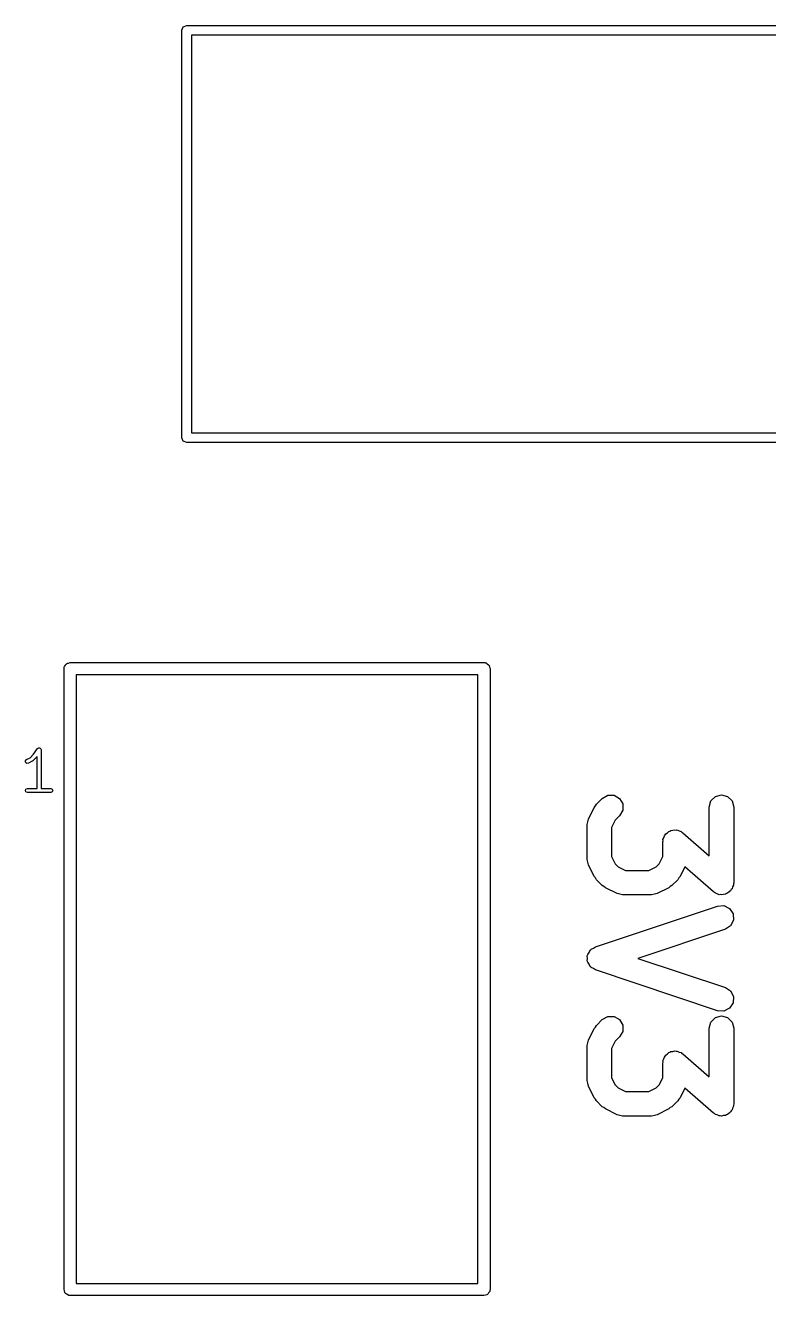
# Model space of a CAD drawing. Extents: x 0.07 to 1.59, y 0.02 to 2.36.
# Drawn here: x 0.073 to 0.433, y 1.233 to 1.847 of the extents above; entities that cross this region are included whole.
import ezdxf

# ---------------------------------------------------------------- set-up
doc = ezdxf.new("R2010")
doc.units = 0
doc.header["$MEASUREMENT"] = 0
doc.layers.add('BLACK', color=7, linetype='CONTINUOUS')

msp = doc.modelspace()

# ---------------------------------------------------------------- linework, layer by layer
at = {"layer": 'BLACK', "linetype": 'CONTINUOUS'}
for p, q in [((0.14902, 1.84423), (0.14971, 1.8459)), ((0.14902, 1.64737), (0.14902, 1.84423)), ((0.14971, 1.8459), (0.15138, 1.84659)), ((0.15138, 1.84659), (0.80492, 1.84659)), ((0.15374, 1.84186), (0.15374, 1.64974)), ((0.80256, 1.84186), (0.15374, 1.84186)), ((0.14971, 1.6457), (0.14902, 1.64737)), ((0.15138, 1.64501), (0.14971, 1.6457)), ((0.80492, 1.64501), (0.15138, 1.64501)), ((0.15374, 1.64974), (0.80256, 1.64974)), ((0.09205, 1.5358), (0.09211, 1.53618)), ((0.09205, 1.2358), (0.09205, 1.5358)), ((0.09209, 1.53631), (0.09216, 1.53643)), ((0.09211, 1.53618), (0.09209, 1.53631)), ((0.09216, 1.53643), (0.09223, 1.53681)), ((0.09223, 1.53681), (0.09272, 1.5374)), ((0.09272, 1.5374), (0.0931, 1.53806)), ((0.0931, 1.53806), (0.09335, 1.53815)), ((0.09335, 1.53815), (0.09352, 1.53836)), ((0.09352, 1.53836), (0.09428, 1.53849)), ((0.09428, 1.53849), (0.095, 1.53875)), ((0.095, 1.53875), (0.295, 1.53875)), ((0.295, 1.53875), (0.29538, 1.53869)), ((0.29538, 1.53869), (0.29551, 1.53871)), ((0.29551, 1.53871), (0.29563, 1.53864)), ((0.29563, 1.53864), (0.29601, 1.53857)), ((0.29601, 1.53857), (0.2966, 1.53808)), ((0.2966, 1.53808), (0.29726, 1.5377)), ((0.29726, 1.5377), (0.29735, 1.53745)), ((0.29735, 1.53745), (0.29756, 1.53728)), ((0.29756, 1.53728), (0.29769, 1.53652)), ((0.29769, 1.53652), (0.29795, 1.5358)), ((0.29795, 1.5358), (0.29795, 1.2358)), ((0.09795, 1.53285), (0.09795, 1.23875)), ((0.29205, 1.53285), (0.09795, 1.53285)), ((0.29205, 1.23875), (0.29205, 1.53285)), ((0.07957, 1.49739), (0.07981, 1.49755)), ((0.07981, 1.49755), (0.07991, 1.49753)), ((0.07991, 1.49753), (0.08, 1.49756)), ((0.08, 1.49756), (0.08026, 1.49745)), ((0.07344, 1.49127), (0.07394, 1.49184)), ((0.07394, 1.49184), (0.07567, 1.4927)), ((0.07567, 1.4927), (0.07736, 1.49439)), ((0.07882, 1.49307), (0.07695, 1.4912)), ((0.07736, 1.49439), (0.07918, 1.49713)), ((0.07886, 1.49317), (0.07882, 1.49307)), ((0.07894, 1.49322), (0.07886, 1.49317)), ((0.07902, 1.49333), (0.07894, 1.49322)), ((0.07902, 1.47788), (0.07902, 1.49333)), ((0.07918, 1.49713), (0.07927, 1.49718)), ((0.07927, 1.49718), (0.0793, 1.49728)), ((0.0793, 1.49728), (0.07957, 1.49739)), ((0.08026, 1.49745), (0.08055, 1.4974)), ((0.08055, 1.4974), (0.0806, 1.49731)), ((0.0806, 1.49731), (0.0807, 1.49728)), ((0.0807, 1.49728), (0.08081, 1.49701)), ((0.08081, 1.49701), (0.08097, 1.49677)), ((0.08097, 1.49677), (0.08095, 1.49667)), ((0.08095, 1.49667), (0.08098, 1.49658)), ((0.08098, 1.49658), (0.08098, 1.47788)), ((0.0735, 1.49052), (0.07344, 1.49127)), ((0.07406, 1.49002), (0.0735, 1.49052)), ((0.07482, 1.49008), (0.07406, 1.49002)), ((0.07669, 1.49101), (0.07482, 1.49008)), ((0.0768, 1.49113), (0.07669, 1.49101)), ((0.07695, 1.4912), (0.0768, 1.49113)), ((0.07339, 1.47689), (0.07368, 1.47759)), ((0.07368, 1.4762), (0.07339, 1.47689)), ((0.07368, 1.47759), (0.07438, 1.47788)), ((0.07438, 1.47591), (0.07368, 1.4762)), ((0.07438, 1.47788), (0.07902, 1.47788)), ((0.08562, 1.47591), (0.07438, 1.47591)), ((0.08098, 1.47788), (0.08562, 1.47788)), ((0.08562, 1.47788), (0.08632, 1.47759)), ((0.08632, 1.4762), (0.08562, 1.47591)), ((0.08632, 1.47759), (0.08661, 1.47689)), ((0.08661, 1.47689), (0.08632, 1.4762)), ((0.34938, 1.47028), (0.35219, 1.47309)), ((0.35219, 1.47309), (0.35484, 1.47462)), ((0.35484, 1.47462), (0.3579, 1.47462)), ((0.3579, 1.47462), (0.36055, 1.47309)), ((0.36055, 1.47309), (0.36207, 1.47044)), ((0.40469, 1.47187), (0.40685, 1.47403)), ((0.40685, 1.47403), (0.4098, 1.47482)), ((0.4098, 1.47482), (0.41275, 1.47403)), ((0.41275, 1.47403), (0.41491, 1.47187)), ((0.34546, 1.46312), (0.34828, 1.46874)), ((0.34828, 1.46874), (0.34891, 1.46946)), ((0.34891, 1.46946), (0.34938, 1.47028)), ((0.36207, 1.46739), (0.36055, 1.46474)), ((0.36207, 1.47044), (0.36207, 1.46739)), ((0.4039, 1.46892), (0.40469, 1.47187)), ((0.4039, 1.44537), (0.4039, 1.46892)), ((0.41491, 1.47187), (0.41571, 1.46892)), ((0.41571, 1.46892), (0.41571, 1.43236)), ((0.34484, 1.46048), (0.34519, 1.46179)), ((0.34519, 1.46179), (0.34546, 1.46312)), ((0.35841, 1.46261), (0.35665, 1.45909)), ((0.36055, 1.46474), (0.35841, 1.46261)), ((0.34484, 1.44361), (0.34484, 1.46048)), ((0.35665, 1.45909), (0.35665, 1.445)), ((0.38194, 1.45406), (0.38219, 1.455)), ((0.38219, 1.455), (0.3826, 1.45541)), ((0.3826, 1.45541), (0.38286, 1.45593)), ((0.38286, 1.45593), (0.38366, 1.45647)), ((0.38366, 1.45647), (0.38435, 1.45716)), ((0.38435, 1.45716), (0.38491, 1.45731)), ((0.38491, 1.45731), (0.3854, 1.45763)), ((0.3854, 1.45763), (0.38637, 1.4577)), ((0.38637, 1.4577), (0.3873, 1.45795)), ((0.3873, 1.45795), (0.38787, 1.4578)), ((0.38787, 1.4578), (0.38845, 1.45784)), ((0.38845, 1.45784), (0.38932, 1.45741)), ((0.38932, 1.45741), (0.39026, 1.45716)), ((0.39026, 1.45716), (0.39067, 1.45674)), ((0.39067, 1.45674), (0.39119, 1.45649)), ((0.39119, 1.45649), (0.4039, 1.44537)), ((0.3814, 1.45204), (0.38155, 1.45261)), ((0.3814, 1.445), (0.3814, 1.45204)), ((0.38151, 1.45319), (0.38194, 1.45406)), ((0.38155, 1.45261), (0.38151, 1.45319)), ((0.34519, 1.4423), (0.34484, 1.44361)), ((0.34546, 1.44097), (0.34519, 1.4423)), ((0.35665, 1.445), (0.35841, 1.44148)), ((0.37964, 1.44148), (0.3814, 1.445)), ((0.34828, 1.43534), (0.34546, 1.44097)), ((0.35841, 1.44148), (0.35987, 1.44002)), ((0.35987, 1.44002), (0.36339, 1.43826)), ((0.36339, 1.43826), (0.37466, 1.43826)), ((0.37466, 1.43826), (0.37818, 1.44002)), ((0.37818, 1.44002), (0.37964, 1.44148)), ((0.3921, 1.44), (0.38977, 1.43534)), ((0.40591, 1.42791), (0.3921, 1.44)), ((0.34891, 1.43463), (0.34828, 1.43534)), ((0.34938, 1.43381), (0.34891, 1.43463)), ((0.35219, 1.43099), (0.34938, 1.43381)), ((0.35302, 1.43052), (0.35219, 1.43099)), ((0.35373, 1.42989), (0.35302, 1.43052)), ((0.38503, 1.43052), (0.38432, 1.42989)), ((0.38586, 1.43099), (0.38503, 1.43052)), ((0.38867, 1.43381), (0.38586, 1.43099)), ((0.38914, 1.43463), (0.38867, 1.43381)), ((0.38977, 1.43534), (0.38914, 1.43463)), ((0.41517, 1.43034), (0.41491, 1.42941)), ((0.41559, 1.43121), (0.41517, 1.43034)), ((0.41571, 1.43236), (0.41556, 1.43179)), ((0.41556, 1.43179), (0.41559, 1.43121)), ((0.35935, 1.42708), (0.35373, 1.42989)), ((0.36068, 1.4268), (0.35935, 1.42708)), ((0.36199, 1.42645), (0.36068, 1.4268)), ((0.37605, 1.42645), (0.36199, 1.42645)), ((0.37737, 1.4268), (0.37605, 1.42645)), ((0.3787, 1.42708), (0.37737, 1.4268)), ((0.38432, 1.42989), (0.3787, 1.42708)), ((0.40643, 1.42766), (0.40591, 1.42791)), ((0.40685, 1.42724), (0.40643, 1.42766)), ((0.40778, 1.42699), (0.40685, 1.42724)), ((0.40865, 1.42656), (0.40778, 1.42699)), ((0.40924, 1.4266), (0.40865, 1.42656)), ((0.4098, 1.42645), (0.40924, 1.4266)), ((0.41074, 1.4267), (0.4098, 1.42645)), ((0.4117, 1.42677), (0.41074, 1.4267)), ((0.41219, 1.42709), (0.4117, 1.42677)), ((0.41275, 1.42724), (0.41219, 1.42709)), ((0.41344, 1.42793), (0.41275, 1.42724)), ((0.41424, 1.42847), (0.41344, 1.42793)), ((0.4145, 1.42899), (0.41424, 1.42847)), ((0.41491, 1.42941), (0.4145, 1.42899)), ((0.34888, 1.4014), (0.40793, 1.42109)), ((0.40793, 1.42109), (0.41098, 1.42127)), ((0.41098, 1.42127), (0.41372, 1.4199)), ((0.41372, 1.4199), (0.4154, 1.41735)), ((0.41559, 1.4143), (0.41422, 1.41157)), ((0.4154, 1.41735), (0.41559, 1.4143)), ((0.41167, 1.40988), (0.36942, 1.3958)), ((0.41422, 1.41157), (0.41167, 1.40988)), ((0.3458, 1.39866), (0.34633, 1.39972)), ((0.34633, 1.39972), (0.34663, 1.39992)), ((0.34663, 1.39992), (0.34683, 1.40022)), ((0.34683, 1.40022), (0.34789, 1.40075)), ((0.34789, 1.40075), (0.34888, 1.4014)), ((0.34496, 1.39698), (0.34512, 1.39731)), ((0.34503, 1.3958), (0.34496, 1.39698)), ((0.34496, 1.39462), (0.34503, 1.3958)), ((0.34512, 1.39429), (0.34496, 1.39462)), ((0.34512, 1.39731), (0.34514, 1.39767)), ((0.34514, 1.39393), (0.34512, 1.39429)), ((0.34514, 1.39767), (0.3458, 1.39866)), ((0.3458, 1.39294), (0.34514, 1.39393)), ((0.36942, 1.3958), (0.41167, 1.38172)), ((0.34633, 1.39188), (0.3458, 1.39294)), ((0.34663, 1.39168), (0.34633, 1.39188)), ((0.34683, 1.39138), (0.34663, 1.39168)), ((0.34789, 1.39085), (0.34683, 1.39138)), ((0.34888, 1.3902), (0.34789, 1.39085)), ((0.40793, 1.37051), (0.34888, 1.3902)), ((0.41167, 1.38172), (0.41422, 1.38003)), ((0.41422, 1.38003), (0.41559, 1.3773)), ((0.41559, 1.3773), (0.4154, 1.37425)), ((0.41098, 1.37033), (0.40793, 1.37051)), ((0.41372, 1.3717), (0.41098, 1.37033)), ((0.4154, 1.37425), (0.41372, 1.3717)), ((0.34828, 1.36188), (0.34891, 1.36259)), ((0.34891, 1.36259), (0.34938, 1.36342)), ((0.34938, 1.36342), (0.35219, 1.36623)), ((0.35219, 1.36623), (0.35484, 1.36776)), ((0.35484, 1.36776), (0.3579, 1.36776)), ((0.3579, 1.36776), (0.36055, 1.36623)), ((0.36055, 1.36623), (0.36207, 1.36358)), ((0.36207, 1.36358), (0.36207, 1.36053)), ((0.4039, 1.36205), (0.40469, 1.36501)), ((0.40469, 1.36501), (0.40685, 1.36717)), ((0.40685, 1.36717), (0.4098, 1.36796)), ((0.4098, 1.36796), (0.41275, 1.36717)), ((0.41275, 1.36717), (0.41491, 1.36501)), ((0.41491, 1.36501), (0.41571, 1.36205)), ((0.34546, 1.35626), (0.34828, 1.36188)), ((0.36055, 1.35788), (0.35841, 1.35574)), ((0.36207, 1.36053), (0.36055, 1.35788)), ((0.4039, 1.33851), (0.4039, 1.36205)), ((0.41571, 1.36205), (0.41571, 1.3255)), ((0.34484, 1.35362), (0.34519, 1.35493)), ((0.34484, 1.33674), (0.34484, 1.35362)), ((0.34519, 1.35493), (0.34546, 1.35626)), ((0.35841, 1.35574), (0.35665, 1.35222)), ((0.35665, 1.35222), (0.35665, 1.33814)), ((0.38366, 1.34961), (0.38435, 1.3503)), ((0.38435, 1.3503), (0.38491, 1.35045)), ((0.38491, 1.35045), (0.3854, 1.35077)), ((0.3854, 1.35077), (0.38637, 1.35084)), ((0.38637, 1.35084), (0.3873, 1.35109)), ((0.3873, 1.35109), (0.38787, 1.35094)), ((0.38787, 1.35094), (0.38845, 1.35097)), ((0.38845, 1.35097), (0.38932, 1.35055)), ((0.38932, 1.35055), (0.39026, 1.3503)), ((0.39026, 1.3503), (0.39067, 1.34988)), ((0.3814, 1.34518), (0.38155, 1.34574)), ((0.3814, 1.33814), (0.3814, 1.34518)), ((0.38151, 1.34633), (0.38194, 1.3472)), ((0.38155, 1.34574), (0.38151, 1.34633)), ((0.38194, 1.3472), (0.38219, 1.34813)), ((0.38219, 1.34813), (0.3826, 1.34855)), ((0.3826, 1.34855), (0.38286, 1.34907)), ((0.38286, 1.34907), (0.38366, 1.34961)), ((0.39067, 1.34988), (0.39119, 1.34963)), ((0.39119, 1.34963), (0.4039, 1.33851)), ((0.35665, 1.33814), (0.35841, 1.33462)), ((0.37964, 1.33462), (0.3814, 1.33814)), ((0.34519, 1.33543), (0.34484, 1.33674)), ((0.34546, 1.3341), (0.34519, 1.33543)), ((0.34828, 1.32848), (0.34546, 1.3341)), ((0.35841, 1.33462), (0.35987, 1.33316)), ((0.35987, 1.33316), (0.36339, 1.3314)), ((0.37466, 1.3314), (0.37818, 1.33316)), ((0.37818, 1.33316), (0.37964, 1.33462)), ((0.3921, 1.33314), (0.38977, 1.32848)), ((0.40591, 1.32105), (0.3921, 1.33314)), ((0.34891, 1.32777), (0.34828, 1.32848)), ((0.34938, 1.32694), (0.34891, 1.32777)), ((0.35219, 1.32413), (0.34938, 1.32694)), ((0.36339, 1.3314), (0.37466, 1.3314)), ((0.38867, 1.32694), (0.38586, 1.32413)), ((0.38914, 1.32777), (0.38867, 1.32694)), ((0.38977, 1.32848), (0.38914, 1.32777)), ((0.35302, 1.32366), (0.35219, 1.32413)), ((0.35373, 1.32303), (0.35302, 1.32366)), ((0.35935, 1.32021), (0.35373, 1.32303)), ((0.36068, 1.31994), (0.35935, 1.32021)), ((0.36199, 1.31959), (0.36068, 1.31994)), ((0.37605, 1.31959), (0.36199, 1.31959)), ((0.37737, 1.31994), (0.37605, 1.31959)), ((0.3787, 1.32021), (0.37737, 1.31994)), ((0.38432, 1.32303), (0.3787, 1.32021)), ((0.38503, 1.32366), (0.38432, 1.32303)), ((0.38586, 1.32413), (0.38503, 1.32366)), ((0.40643, 1.32079), (0.40591, 1.32105)), ((0.40685, 1.32038), (0.40643, 1.32079)), ((0.40778, 1.32013), (0.40685, 1.32038)), ((0.40865, 1.3197), (0.40778, 1.32013)), ((0.40924, 1.31974), (0.40865, 1.3197)), ((0.4098, 1.31959), (0.40924, 1.31974)), ((0.41074, 1.31984), (0.4098, 1.31959)), ((0.4117, 1.31991), (0.41074, 1.31984)), ((0.41219, 1.32023), (0.4117, 1.31991)), ((0.41275, 1.32038), (0.41219, 1.32023)), ((0.41344, 1.32107), (0.41275, 1.32038)), ((0.41424, 1.32161), (0.41344, 1.32107)), ((0.4145, 1.32213), (0.41424, 1.32161)), ((0.41491, 1.32254), (0.4145, 1.32213)), ((0.41517, 1.32348), (0.41491, 1.32254)), ((0.41559, 1.32435), (0.41517, 1.32348)), ((0.41571, 1.3255), (0.41556, 1.32493)), ((0.41556, 1.32493), (0.41559, 1.32435)), ((0.09231, 1.23508), (0.09205, 1.2358)), ((0.09244, 1.23432), (0.09231, 1.23508)), ((0.09265, 1.23415), (0.09244, 1.23432)), ((0.09274, 1.2339), (0.09265, 1.23415)), ((0.0934, 1.23352), (0.09274, 1.2339)), ((0.09795, 1.23875), (0.29205, 1.23875)), ((0.29728, 1.2342), (0.2969, 1.23354)), ((0.29778, 1.23479), (0.29728, 1.2342)), ((0.29784, 1.23517), (0.29778, 1.23479)), ((0.29791, 1.23529), (0.29784, 1.23517)), ((0.29795, 1.2358), (0.29789, 1.23542)), ((0.29789, 1.23542), (0.29791, 1.23529)), ((0.09399, 1.23303), (0.0934, 1.23352)), ((0.09437, 1.23296), (0.09399, 1.23303)), ((0.09449, 1.23289), (0.09437, 1.23296)), ((0.09462, 1.23291), (0.09449, 1.23289)), ((0.095, 1.23285), (0.09462, 1.23291)), ((0.295, 1.23285), (0.095, 1.23285)), ((0.29572, 1.23311), (0.295, 1.23285)), ((0.29648, 1.23324), (0.29572, 1.23311)), ((0.29665, 1.23345), (0.29648, 1.23324)), ((0.2969, 1.23354), (0.29665, 1.23345))]:
    msp.add_line(p, q, dxfattribs=at)

doc.saveas('drawing.dxf')
